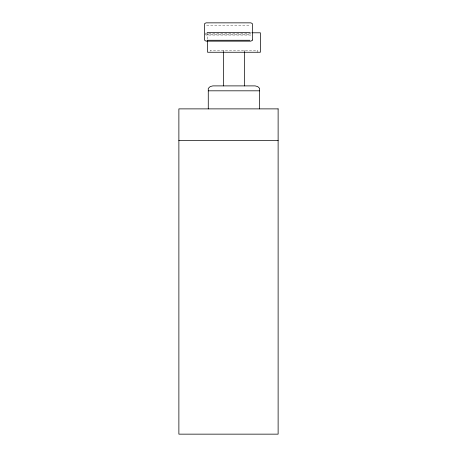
<?xml version="1.0" encoding="UTF-8"?>
<svg xmlns="http://www.w3.org/2000/svg" width="457" height="457" viewBox="0 0 457 457"><rect width="100%" height="100%" fill="white"/><g stroke="black" fill="none" stroke-linecap="round" stroke-linejoin="round"><path stroke-width="0.34" stroke-dasharray="2.29 1.71" d="M206.633 25.655L250.327 25.655M250.253 32.795L251.63 32.795M250.956 33.578L205.998 33.578L204.999 32.984M206.633 34.229L250.327 34.229M250.956 35.04L205.998 35.04L204.502 34.058M257.725 52.247L257.725 50.316L210.203 50.316L210.203 52.247M244.524 50.316L244.524 51.738M223.404 50.316L223.404 51.738M207.564 32.795L207.564 39.359"/><path stroke-width="0.69" d="M207.055 32.401L249.899 32.401M252.315 32.795L260.364 32.795L260.364 52.247L207.564 52.247L207.564 40.667M207.055 40.267L249.899 40.267M208.272 90.817L259.656 90.817M178.876 140.562L278.124 140.562M259.656 108.88L259.656 88.401L257.725 86.567L255.086 85.893L212.848 85.893L210.203 86.567L208.272 88.401L208.272 108.88M244.524 51.738L244.524 85.893M223.404 51.738L223.404 85.893M252.453 40.096L250.956 41.153L205.998 41.153L204.502 40.096L204.502 23.735L205.998 22.85L250.956 22.85L252.453 23.735L252.453 40.096M278.124 108.88L178.876 108.88L178.876 434.15L278.124 434.15L278.124 108.88"/></g></svg>
